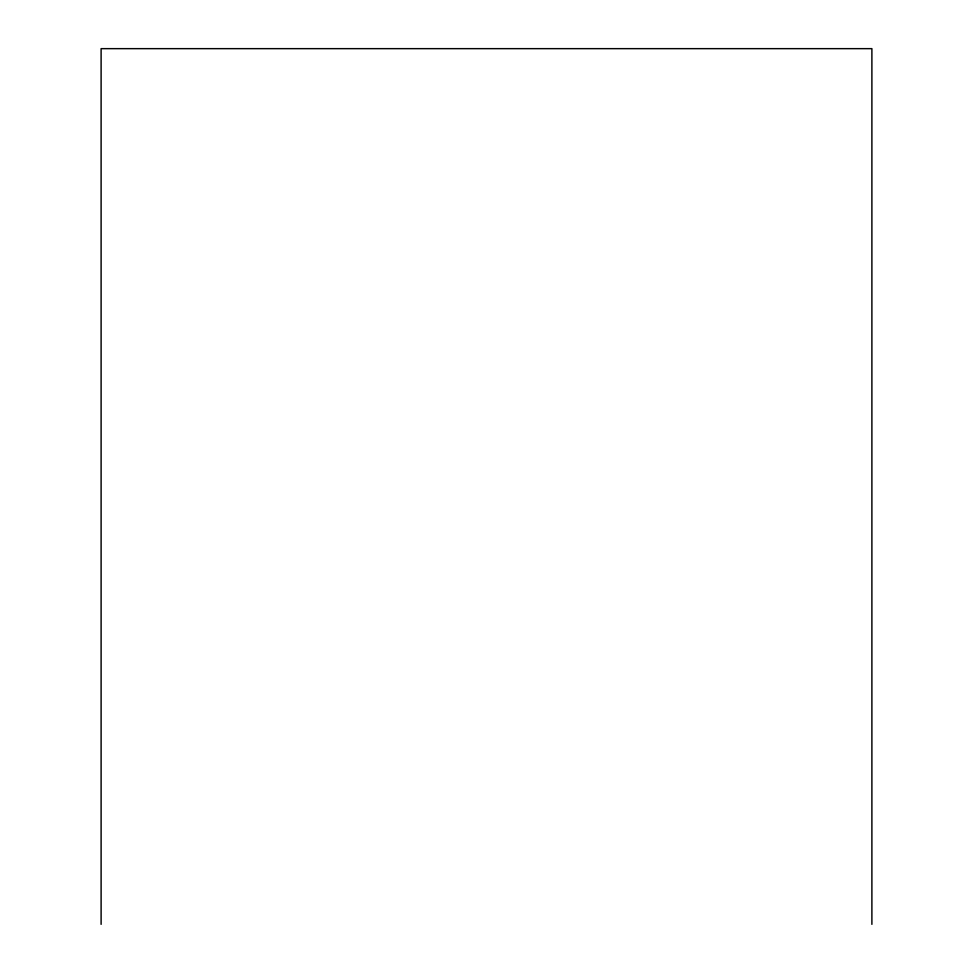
<?xml version="1.0" encoding="UTF-8"?>
<svg xmlns="http://www.w3.org/2000/svg" width="973" height="973" viewBox="0 0 973 973"><rect width="100%" height="100%" fill="white"/><g stroke="black" fill="none" stroke-linecap="round" stroke-linejoin="round"><path stroke-width="1.46" d="M871.893 924.35L871.893 48.65L101.107 48.65L101.107 924.35"/></g></svg>
